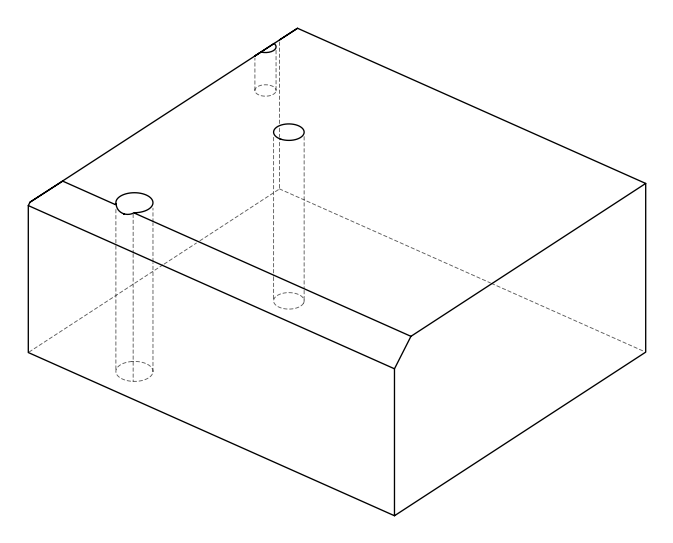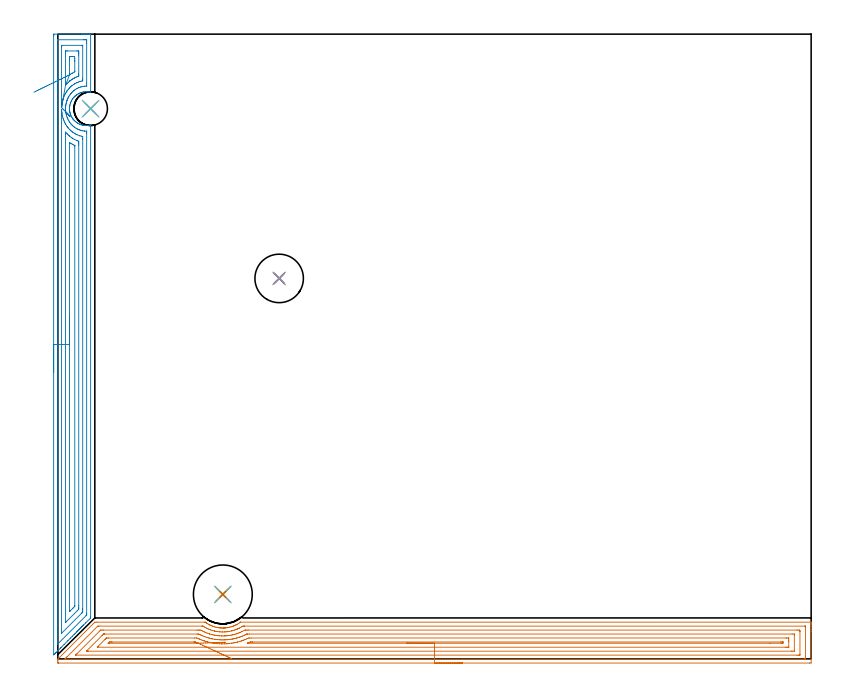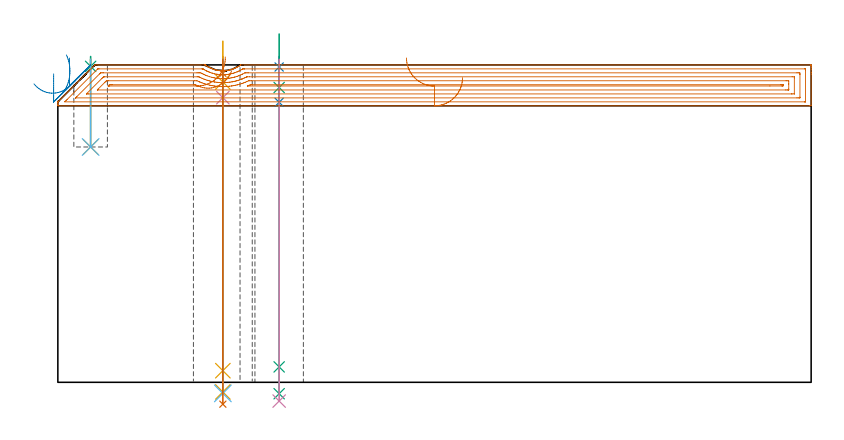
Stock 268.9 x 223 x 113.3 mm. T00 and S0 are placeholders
(PLAN: 14 operations, 10 tool changes, 24.9 min)
(1 SPOT_DRILL | STEP1HOLE | NXT0321_9005460120000 | 0.05 min | 183 mm3)
(2 SPOT_DRILL_1 | STEP1HOLE_1 | NXT0321_9005460120000 | 0.03 min | 4 mm3)
(3 SPOT_DRILL_2 | STEP1POCKET | NXT0321_9005460120000 | 0.03 min | 1 mm3)
(4 DRILL_BLIND_HOLE_INTO_CENTER | STEP1HOLE | NXT0301_049 | 0.06 min | 412 mm3)
(5 GUN_DRILL_THROUGH_HOLE | STEP1HOLE | UGT0307_005 | 0.59 min | 5589 mm3)
(6 DRILL_TO_ENLARGE_THROUGH_HOLE | STEP1HOLE | NXT0301_102 | 0.48 min | 10011 mm3)
(7 DRILL_TO_ENLARGE_THROUGH_HOLE_1 | STEP1HOLE | UGT0301_051 | 0.49 min | 23023 mm3)
(8 DRILL_BLIND_HOLE_INTO_CENTER_1 | STEP1HOLE_1 | UGT0301_205 | 0.06 min | 713 mm3)
(9 GUN_DRILL_THROUGH_HOLE_1 | STEP1HOLE_1 | UGT0307_008 | 0.63 min | 10029 mm3)
(10 DRILL_TO_ENLARGE_THROUGH_HOLE_2 | STEP1HOLE_1 | UGT0301_244 | 0.49 min | 15863 mm3)
(11 DRILL_BLIND_HOLE_INTO_CENTER_2 | STEP1POCKET | NXT0301_049 | 0.13 min | 1346 mm3)
(12 DRILL_TO_ENLARGE_BLIND_HOLE | STEP1POCKET | UGT0301_373 | 0.13 min | 1959 mm3)
(13 AREA_MILL | FG_CHAMFER_SURFACE | UGT0205_001 | 12.84 min | 28645 mm3)
(14 AREA_MILL_1 | FG_CHAMFER_SURFACE_1 | UGT0205_001 | 8.94 min | 18300 mm3)
(TOOL NXT0321_9005460120000 | NC Spot Drill, 142deg, 12mm, Carbide, Uncoated | D12 PA142 FL30 Z2)
(TOOL NXT0301_049 | Carbide Drill 7.8mm [860.1-0780-039A1-MM 2214] | D7.8 PA140 FL53 Z2)
(TOOL UGT0307_005 | Gun Drill 8.3 mm | D8.3 PA130 FL24 Z1)
(TOOL NXT0301_102 | Carbide Drill 13.5mm [860.1-1350-108A1-MM 2214] | D13.5 PA140 FL123 Z2)
(TOOL UGT0301_051 | Twist Drill 21 mm | D21 PA118 FL145 Z2)
(TOOL UGT0301_205 | Twist Drill 8.9 mm | D8.9 PA118 FL78 Z2)
(TOOL UGT0307_008 | Gun Drill 11 mm | D11 PA130 FL24 Z1)
(TOOL UGT0301_244 | Twist Drill 17.3 mm | D17.3 PA118 FL130 Z2)
(TOOL UGT0301_373 | Twist Drill Flat Bottom 12 mm | D12 PA180 FL101 Z2)
(TOOL UGT0205_001 | Chamfer Mill 20 x 3 x 45 deg. | D20 FL50 Z2)
(OP 1 SPOT_DRILL)
G17 G21 G94 G90
T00 M6
G54
G17 G0 G90 X58.9 Y23. S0 M3
G43 Z123.3 H0
G94 G81 G98 Z110.3 F250. R116.3
G80
M5
M2
(OP 2 SPOT_DRILL_1)
G17 G21 G94 G90
T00 M6
G54
G17 G0 G90 X79. Y135.8 S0 M3
G43 Z123.3 H0
G94 G81 G98 Z112.555 F250. R116.3
G80
M5
M2
(OP 3 SPOT_DRILL_2)
G17 G21 G94 G90
T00 M6
G54
G17 G0 G90 X11.7 Y196.4 S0 M3
G43 Z123.3 H0
G94 G81 G98 Z112.779 F250. R116.3
G80
M5
M2
(OP 4 DRILL_BLIND_HOLE_INTO_CENTER)
G17 G21 G94 G90
T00 M6
G54
G17 G0 G90 X58.9 Y23. S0 M3
G43 Z123.3 H1
G94 G81 G98 Z101.6 F250. R115.3
G80
M5
M2
(OP 5 GUN_DRILL_THROUGH_HOLE)
G17 G21 G94 G90
T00 M6
G54
G17 G0 G90 X58.9 Y23. M8
G43 Z123.3 H0
Z121.754
S716 M3
G94 G1 Z107.215 F125. M26
G4 X.084
Z4.15 F250.
G4 X.084
Z-3.435 F125.
G4 X.084
M5
M9
G0 Z121.754
Z123.3
M2
(OP 6 DRILL_TO_ENLARGE_THROUGH_HOLE)
G17 G21 G94 G90
T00 M6
G54
G17 G0 G90 X58.9 Y23. S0 M3
G43 Z123.3 H1
G94 G73 G98 Z-3.957 F250. Q13.029 R115.3
G80
M5
M2
(OP 7 DRILL_TO_ENLARGE_THROUGH_HOLE_1)
G17 G21 G94 G90
T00 M6
G54
G17 G0 G90 X58.9 Y23. S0 M3
G43 Z123.3 H0
G94 G73 G98 Z-7.809 F250. Q20.185 R115.3
G80
M5
M2
(OP 8 DRILL_BLIND_HOLE_INTO_CENTER_1)
G17 G21 G94 G90
T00 M6
G54
G17 G0 G90 X79. Y135.8 S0 M3
G43 Z123.3 H0
G94 G81 G98 Z99.95 F250. R115.3
G80
M5
M2
(OP 9 GUN_DRILL_THROUGH_HOLE_1)
G17 G21 G94 G90
T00 M6
G54
G17 G0 G90 X79. Y135.8 M8
G43 Z124.329 H0
S716 M3
G94 G1 Z105.235 F125. M26
G4 X.084
Z5.5 F250.
G4 X.084
Z-4.065 F125.
G4 X.084
M5
M9
G0 Z124.329
M2
(OP 10 DRILL_TO_ENLARGE_THROUGH_HOLE_2)
G17 G21 G94 G90
T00 M6
G54
G17 G0 G90 X79. Y135.8 S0 M3
G43 Z123.3 H0
G94 G73 G98 Z-6.697 F250. Q17.142 R115.3
G80
M5
M2
(OP 11 DRILL_BLIND_HOLE_INTO_CENTER_2)
G17 G21 G94 G90
T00 M6
G54
G17 G0 G90 X11.7 Y196.4 S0 M3
G43 Z123.3 H1
G94 G81 G98 Z84. F250. R115.3
G80
M5
M2
(OP 12 DRILL_TO_ENLARGE_BLIND_HOLE)
G17 G21 G94 G90
T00 M6
G54
G17 G0 G90 X11.7 Y196.4 S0 M3
G43 Z123.3 H0
G94 G81 G98 Z84. F250. R115.3
G80
M5
M2
(OP 13 AREA_MILL)
G17 G21 G94 G90
T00 M6
G54
G17 G0 G90 X144.45 Y-1.5 S1061 M3
G43 Z123.3 H0
Z108.7
G94 G1 X144.412 Z107.828 F250.
X144.298 Z106.964
X144.109 Z106.112
X143.847 Z105.28
X143.513 Z104.474
X143.11 Z103.7
X142.642 Z102.964
X142.11 Z102.272
X141.521 Z101.629
X140.878 Z101.04
X140.186 Z100.508
X139.45 Z100.04
X138.676 Z99.637
X137.87 Z99.303
X137.038 Z99.041
X136.186 Z98.852
X135.322 Z98.738
X134.45 Z98.7
X0.157
X0.085 Y-1.497 Z98.703
X0.01 Y-1.492 Z98.705
X0. Y-1.157 Z99.042
Y-0.448 Z99.752
X0.001 Y-0.315 Z99.884
X0.01 Y-0.092 Z100.104
X0.099 Y-0.001 Z100.197
X0.157 Y0.058 Z100.256
X13.171 Y13.072 Z113.27
X13.204 Y13.094 Z113.291
X13.988 Y13.1 Z113.3
X52.357
X52.591 Y13.096 Z113.293
X52.61 Y13.092 Z113.29
X52.616 Y13.089 Z113.287
X52.971 Y12.841 Z113.04
X53.046 Y12.791 Z112.99
X53.305 Y12.619 Z112.818
X53.696 Y12.389 Z112.583
X53.994 Y12.221 Z112.419
X54.06 Y12.184 Z112.382
X54.197 Y12.117 Z112.315
X54.408 Y12.019 Z112.218
X54.588 Y11.937 Z112.133
X54.641 Y11.913 Z112.11
X55.089 Y11.723 Z111.923
X55.428 Y11.601 Z111.8
X55.533 Y11.563 Z111.762
X55.98 Y11.422 Z111.621
X56.438 Y11.296 Z111.495
X56.654 Y11.246 Z111.445
X56.819 Y11.213 Z111.412
X56.872 Y11.203 Z111.401
X57.317 Y11.128 Z111.326
X57.62 Y11.088 Z111.286
X57.764 Y11.069 Z111.267
X58.14 Y11.036 Z111.235
X58.209 Y11.03 Z111.229
X58.604 Y11.016 Z111.203
X58.655 Y11.014 Z111.202
X59.101 Y11.011 Z111.204
X59.141 Y11.012 Z111.206
X59.496 Y11.028 Z111.217
X59.547 Y11.03 Z111.221
X59.706 Y11.041 Z111.238
X59.993 Y11.065 Z111.262
X60.388 Y11.117 Z111.31
X60.439 Y11.123 Z111.317
X60.789 Y11.181 Z111.379
X60.886 Y11.197 Z111.396
X61.281 Y11.279 Z111.476
X61.331 Y11.289 Z111.487
X61.794 Y11.417 Z111.61
X62.222 Y11.549 Z111.744
X62.373 Y11.601 Z111.8
X62.423 Y11.619 Z111.819
X62.619 Y11.692 Z111.887
X62.67 Y11.71 Z111.906
X62.96 Y11.828 Z112.027
X63.114 Y11.892 Z112.09
X63.288 Y11.973 Z112.172
X63.511 Y12.079 Z112.275
X63.661 Y12.147 Z112.347
X63.738 Y12.183 Z112.383
X63.958 Y12.304 Z112.503
X64.006 Y12.33 Z112.529
X64.455 Y12.6 Z112.798
X64.897 Y12.886 Z113.083
X64.973 Y12.94 Z113.136
X65.1 Y13.03 Z113.227
X65.195 Y13.097 Z113.291
X65.202 Y13.098 Z113.292
X65.296 Y13.1 Z113.3
X268.743
X268.89 Y13.097 Z113.288
X268.893 Y13.046 Z113.238
X268.9 Y12.672 Z112.872
Y12.231 Z112.43
Y11.601 Z111.796
Y10.394 Z110.591
Y9.816 Z110.01
X268.899 Y-1.497 Z98.7
X268.297 Y-1.5
X134.45
Y-0.086 Z100.114
X2.472 Y-0.085 Z100.115
X2.551 Y-0.001 Z100.199
X2.915 Y0.365 Z100.565
X3.28 Y0.731 Z100.931
X14.07 Y11.519 Z111.719
X14.156 Y11.601 Z111.801
X14.237 Y11.675 Z111.875
X14.543 Y11.682 Z111.882
X14.712 Y11.685 Z111.885
X51.465
X51.55 Y11.684 Z111.884
X51.717 Y11.679 Z111.879
X51.795 Y11.672 Z111.872
X51.832 Y11.651 Z111.851
X51.918 Y11.601 Z111.801
X52.357 Y11.343 Z111.543
X52.947 Y11.012 Z111.212
X53.25 Y10.865 Z111.065
X53.313 Y10.836 Z111.036
X53.596 Y10.709 Z110.909
X53.982 Y10.548 Z110.748
X54.142 Y10.485 Z110.685
X54.498 Y10.353 Z110.553
X55.034 Y10.177 Z110.377
X55.191 Y10.13 Z110.33
X55.863 Y9.943 Z110.143
X55.927 Y9.927 Z110.127
X55.977 Y9.916 Z110.116
X56.473 Y9.816 Z110.016
X56.819 Y9.759 Z109.959
X56.886 Y9.749 Z109.949
X57.711 Y9.655 Z109.855
X57.888 Y9.639 Z109.839
X58.604 Y9.601 Z109.801
X58.82 Y9.6 Z109.8
X59.496 Y9.613 Z109.813
X59.691 Y9.622 Z109.822
X60.388 Y9.683 Z109.883
X60.508 Y9.697 Z109.897
X60.871 Y9.746 Z109.946
X61.281 Y9.809 Z110.009
X61.321 Y9.816 Z110.016
X62.088 Y9.986 Z110.186
X62.173 Y10.007 Z110.207
X62.718 Y10.164 Z110.364
X63.065 Y10.271 Z110.471
X63.387 Y10.387 Z110.587
X63.958 Y10.605 Z110.805
X64.031 Y10.635 Z110.835
X64.203 Y10.709 Z110.909
X64.643 Y10.916 Z111.116
X64.85 Y11.016 Z111.216
X65.23 Y11.221 Z111.421
X65.742 Y11.518 Z111.718
X65.794 Y11.549 Z111.749
X65.879 Y11.601 Z111.801
X66.003 Y11.674 Z111.874
X66.297 Y11.681 Z111.881
X66.466 Y11.685 Z111.885
X66.55 Y11.686 Z111.886
X66.634
X266.596 Y11.685 Z111.885
X266.765 Y11.682 Z111.882
X266.874 Y11.679 Z111.879
X266.891 Y11.669 Z111.869
X266.893 Y11.656 Z111.856
X266.896 Y11.601 Z111.801
X266.9 Y11.213 Z111.413
X266.899 Y-0.001 Z100.199
X266.897 Y-0.05 Z100.15
X266.893 Y-0.073 Z100.127
X266.891 Y-0.079 Z100.121
X266.849 Y-0.081 Z100.119
X266.681 Y-0.085 Z100.115
X266.596 Y-0.086 Z100.114
X266.512
X134.45
Y1.328 Z101.528
X6.412 Y1.329 Z101.529
X6.371 Y1.331 Z101.531
X6.355 Y1.334 Z101.534
X6.348 Y1.336 Z101.536
X6.353 Y1.347 Z101.547
X6.372 Y1.369 Z101.569
X6.783 Y1.784 Z101.984
X14.88 Y9.881 Z110.081
X15.159 Y10.156 Z110.356
X15.24 Y10.233 Z110.433
X15.272 Y10.261 Z110.461
X15.324 Y10.265 Z110.465
X15.773 Y10.269 Z110.469
X16.21 Y10.271 Z110.471
X49.681
X50.119
X50.573 Y10.268 Z110.468
X51.017 Y10.264 Z110.464
X51.465 Y10.032 Z110.232
X51.885 Y9.816 Z110.016
X52.357 Y9.596 Z109.796
X52.757 Y9.417 Z109.617
X53.25 Y9.22 Z109.42
X54.086 Y8.924 Z109.124
X54.142 Y8.905 Z109.105
X54.169 Y8.897 Z109.097
X55.034 Y8.658 Z108.858
X55.388 Y8.57 Z108.77
X55.927 Y8.462 Z108.662
X56.482 Y8.368 Z108.568
X56.819 Y8.326 Z108.526
X57.494 Y8.249 Z108.449
X57.711 Y8.231 Z108.431
X58.444 Y8.191 Z108.391
X58.604 Y8.187 Z108.387
X59.335 Y8.192 Z108.392
X59.496 Y8.197 Z108.397
X59.854 Y8.212 Z108.412
X60.182 Y8.238 Z108.438
X60.388 Y8.257 Z108.457
X60.988 Y8.324 Z108.524
X61.281 Y8.362 Z108.562
X61.761 Y8.443 Z108.643
X62.173 Y8.526 Z108.726
X62.501 Y8.596 Z108.796
X62.754 Y8.653 Z108.853
X63.065 Y8.735 Z108.935
X63.213 Y8.776 Z108.976
X63.721 Y8.924 Z109.124
X63.9 Y8.981 Z109.181
X63.958 Y9.001 Z109.201
X64.549 Y9.225 Z109.425
X64.85 Y9.343 Z109.543
X65.185 Y9.481 Z109.681
X65.742 Y9.731 Z109.931
X65.801 Y9.758 Z109.958
X65.92 Y9.816 Z110.016
X66.749 Y10.258 Z110.458
X66.854 Y10.264 Z110.464
X67.075 Y10.268 Z110.468
X67.527 Y10.271 Z110.471
X67.964
X263.835
X264.274 Y10.27 Z110.47
X264.727 Y10.267 Z110.467
X264.87 Y10.265 Z110.465
X264.89 Y9.989 Z110.189
X264.896 Y9.816 Z110.016
X264.899 Y9.644 Z109.844
Y1.612 Z101.812
X264.893 Y1.438 Z101.638
X264.888 Y1.335 Z101.535
X264.841 Y1.333 Z101.533
X264.727 Y1.331 Z101.531
X264.29 Y1.329 Z101.529
X263.835
X134.45 Y1.328 Z101.528
Y2.743 Z102.943
X10.983
X10.419 Y2.744 Z102.944
X10.35 Y2.746 Z102.946
X10.212 Y2.753 Z102.953
X10.224 Y2.768 Z102.968
X10.273 Y2.822 Z103.022
X10.325 Y2.876 Z103.076
X10.419 Y2.97 Z103.17
X15.773 Y8.324 Z108.524
X16.074 Y8.622 Z108.822
X16.276 Y8.818 Z109.018
X16.31 Y8.849 Z109.049
X16.356 Y8.852 Z109.052
X16.459 Y8.855 Z109.055
X16.665 Y8.857 Z109.057
X16.732
X49.748 Y8.856 Z109.056
X50.159 Y8.85 Z109.05
X50.366 Y8.838 Z109.038
X50.573 Y8.737 Z108.937
X50.937 Y8.559 Z108.759
X51.465 Y8.323 Z108.523
X52.15 Y8.031 Z108.231
X52.357 Y7.95 Z108.15
X52.486 Y7.903 Z108.103
X53.25 Y7.646 Z107.846
X53.801 Y7.48 Z107.68
X54.142 Y7.387 Z107.587
X54.521 Y7.287 Z107.487
X55.002 Y7.171 Z107.371
X55.034 Y7.164 Z107.364
X55.161 Y7.139 Z107.339
X55.927 Y7.006 Z107.206
X56.084 Y6.981 Z107.181
X56.819 Y6.892 Z107.092
X57.096 Y6.862 Z107.062
X57.711 Y6.812 Z107.012
X58.056 Y6.794 Z106.994
X58.604 Y6.772 Z106.972
X58.967 Y6.775 Z106.975
X59.496 Y6.784 Z106.984
X59.839 Y6.795 Z106.995
X60.388 Y6.833 Z107.033
X60.669 Y6.858 Z107.058
X61.281 Y6.925 Z107.125
X61.471 Y6.949 Z107.149
X62.173 Y7.055 Z107.255
X62.245 Y7.067 Z107.267
X62.614 Y7.139 Z107.339
X62.986 Y7.218 Z107.418
X63.065 Y7.235 Z107.435
X63.421 Y7.32 Z107.52
X63.702 Y7.394 Z107.594
X63.958 Y7.466 Z107.666
X64.393 Y7.596 Z107.796
X64.85 Y7.74 Z107.94
X65.064 Y7.817 Z108.017
X65.647 Y8.031 Z108.231
X65.716 Y8.058 Z108.258
X65.742 Y8.069 Z108.269
X66.34 Y8.325 Z108.525
X66.634 Y8.458 Z108.658
X66.952 Y8.606 Z108.806
X67.338 Y8.792 Z108.992
X67.43 Y8.835 Z109.035
X67.478 Y8.85 Z109.05
X67.527 Y8.854 Z109.054
X67.595 Y8.856 Z109.056
X68.419 Y8.857 Z109.057
X262.117
X262.878 Y8.85 Z109.05
X262.89 Y8.848 Z109.048
X262.893 Y8.828 Z109.028
X262.897 Y8.778 Z108.978
X262.899 Y8.678 Z108.878
X262.9 Y8.476 Z108.676
X262.899 Y2.931 Z103.131
X262.897 Y2.825 Z103.025
X262.893 Y2.773 Z102.973
X262.89 Y2.752 Z102.952
X262.87 Y2.749 Z102.949
X262.05 Y2.743 Z102.943
X261.984
X134.45
Y4.157 Z104.357
X14.292
X14.211 Y4.158 Z104.358
X14.161 Y4.16 Z104.36
X14.087 Y4.163 Z104.363
X14.133 Y4.222 Z104.422
X14.177 Y4.272 Z104.472
X14.361 Y4.461 Z104.661
X16.851 Y6.953 Z107.153
X17.039 Y7.139 Z107.339
X17.302 Y7.394 Z107.594
X17.34 Y7.43 Z107.63
X17.406 Y7.436 Z107.636
X17.557 Y7.438 Z107.638
X18.146 Y7.442 Z107.642
X48.788
X49.38 Y7.439 Z107.639
X49.681 Y7.436 Z107.636
X50.357 Y7.139 Z107.339
X50.573 Y7.046 Z107.246
X50.732 Y6.979 Z107.179
X51.465 Y6.688 Z106.888
X52.161 Y6.442 Z106.642
X52.357 Y6.379 Z106.579
X52.782 Y6.246 Z106.446
X53.25 Y6.112 Z106.312
X53.435 Y6.061 Z106.261
X54.142 Y5.887 Z106.087
X54.6 Y5.788 Z105.988
X55.034 Y5.709 Z105.909
X55.684 Y5.596 Z105.796
X55.927 Y5.564 Z105.764
X56.703 Y5.47 Z105.67
X56.819 Y5.459 Z105.659
X57.675 Y5.39 Z105.59
X57.711 Y5.388 Z105.588
X58.483 Y5.354 Z105.554
X58.604 Y5.351 Z105.551
X59.496 Y5.363 Z105.563
X60.338 Y5.404 Z105.604
X60.388 Y5.407 Z105.607
X61.157 Y5.477 Z105.677
X61.281 Y5.491 Z105.691
X61.951 Y5.575 Z105.775
X62.173 Y5.609 Z105.809
X62.721 Y5.698 Z105.898
X63.065 Y5.765 Z105.965
X63.464 Y5.848 Z106.048
X63.958 Y5.956 Z106.156
X64.19 Y6.014 Z106.214
X64.85 Y6.192 Z106.392
X64.892 Y6.204 Z106.404
X65.034 Y6.246 Z106.446
X65.571 Y6.417 Z106.617
X65.742 Y6.474 Z106.674
X66.228 Y6.653 Z106.853
X66.634 Y6.807 Z107.007
X66.871 Y6.902 Z107.102
X67.444 Y7.139 Z107.339
X68.121 Y7.437 Z107.637
X68.419 Y7.439 Z107.639
X69.008 Y7.442 Z107.642
X259.962 Y7.443 Z107.643
X260.266 Y7.442 Z107.642
X260.858 Y7.438 Z107.638
X260.879 Y7.436 Z107.636
X260.892 Y7.405 Z107.605
X260.896 Y7.139 Z107.339
X260.9 Y6.505 Z106.705
Y6.246 Z106.446
Y4.461 Z104.661
X260.899 Y4.303 Z104.503
X260.897 Y4.223 Z104.423
X260.894 Y4.184 Z104.384
X260.891 Y4.169 Z104.369
X260.872 Y4.164 Z104.364
X260.567 Y4.159 Z104.359
X260.266 Y4.158 Z104.358
X259.678 Y4.157 Z104.357
X134.45
Y5.571 Z105.771
X67.855
X67.747 Y5.573 Z105.773
X67.651 Y5.575 Z105.775
X67.65 Y5.576 Z105.776
X67.653 Y5.58 Z105.78
X67.692 Y5.597 Z105.797
X68.661 Y6.004 Z106.204
X68.698 Y6.018 Z106.218
X68.745 Y6.022 Z106.222
X68.854 Y6.025 Z106.225
X69.311 Y6.028 Z106.228
X69.529 Y6.029 Z106.229
X258.023
X258.481 Y6.028 Z106.228
X258.702 Y6.026 Z106.226
X258.838 Y6.022 Z106.222
X258.89 Y6.014 Z106.214
X258.892 Y5.983 Z106.183
Y5.836 Z106.036
X258.869 Y5.578 Z105.778
X258.601 Y5.573 Z105.773
X258.481 Y5.572 Z105.772
X254.184 Y5.571 Z105.771
X134.45
X133.578 Z105.809
X132.714 Z105.923
X131.862 Z106.112
X131.03 Z106.374
X130.224 Z106.708
X129.45 Z107.111
X128.714 Z107.58
X128.022 Z108.111
X127.379 Z108.7
X126.79 Z109.343
X126.258 Z110.035
X125.79 Z110.771
X125.387 Z111.545
X125.053 Z112.351
X124.791 Z113.183
X124.602 Z114.035
X124.488 Z114.9
X124.45 Z115.771
G0 Z123.3
X59.763 Y5.924
Z116.131
G1 X59.756 Z115.258
X59.674 Y5.921 Z114.39
X59.516 Y5.915 Z113.532
X59.284 Y5.907 Z112.691
X58.979 Y5.896 Z111.873
X58.605 Y5.882 Z111.086
X58.163 Y5.866 Z110.333
X57.658 Y5.848 Z109.623
X57.092 Y5.828 Z108.959
X56.471 Y5.805 Z108.346
X55.799 Y5.781 Z107.791
X55.081 Y5.755 Z107.296
X54.323 Y5.728 Z106.866
X53.53 Y5.699 Z106.503
X52.708 Y5.67 Z106.211
X51.864 Y5.639 Z105.991
X51.005 Y5.608 Z105.846
X50.136 Y5.577 Z105.777
X50.063 Y5.574 Z105.774
X49.965 Y5.573 Z105.773
X49.681 Y5.571 Z105.771
X49.463
X18.45 Y5.572 Z105.772
X18.23 Y5.573 Z105.773
X17.997 Y5.578 Z105.778
X17.943 Y5.585 Z105.785
X17.979 Y5.626 Z105.826
X18.03 Y5.68 Z105.88
X18.076 Y5.727 Z105.927
X18.316 Y5.956 Z106.156
X18.393 Y6.022 Z106.222
X18.45 Y6.024 Z106.224
X18.668 Y6.027 Z106.227
X19.125 Y6.029 Z106.229
X19.342
X48.571
X48.788 Y6.028 Z106.228
X49.009 Y6.025 Z106.225
X49.071 Y6.022 Z106.222
X49.194 Y5.976 Z106.176
X49.681 Y5.775 Z105.975
X49.826 Y5.714 Z105.914
X50.061 Y5.612 Z105.812
X50.136 Y5.577 Z105.777
X50.878 Y5.234 Z105.475
X51.642 Y4.881 Z105.245
X52.422 Y4.52 Z105.09
X53.21 Y4.156 Z105.01
X54.002 Y3.79 Z105.006
X54.791 Y3.425 Z105.078
X55.572 Y3.064 Z105.225
X56.337 Y2.71 Z105.447
X57.083 Y2.366 Z105.742
X57.802 Y2.033 Z106.107
X58.49 Y1.715 Z106.54
X59.14 Y1.415 Z107.037
X59.749 Y1.133 Z107.595
X60.312 Y0.873 Z108.209
X60.824 Y0.637 Z108.874
X61.281 Y0.425 Z109.587
X61.68 Y0.241 Z110.34
X62.018 Y0.085 Z111.129
G0 Z123.3
M5
M2
(OP 14 AREA_MILL_1)
G17 G21 G94 G90
T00 M6
G54
G17 G0 G90 X-1.5 Y102.2 S1061 M3
G43 Z123.3 H0
Z110.1
G94 G1 Y102.238 Z109.228 F250.
Y102.352 Z108.364
Y102.541 Z107.512
Y102.803 Z106.68
Y103.137 Z105.874
Y103.54 Z105.1
Y104.008 Z104.364
Y104.54 Z103.672
Y105.129 Z103.029
Y105.772 Z102.44
Y106.464 Z101.908
Y107.2 Z101.44
Y107.974 Z101.037
Y108.78 Z100.703
Y109.612 Z100.441
Y110.463 Z100.252
Y111.328 Z100.138
Y112.2 Z100.1
Y222.397
X-1.495 Y222.851 Z100.103
X-1.492 Y222.99 Z100.106
X-1.348 Y223. Z100.249
X8.622 Z110.216
X9.192 Z110.789
X9.502 Z111.098
X10.073 Z111.669
X10.383 Z111.977
X11.002 Z112.601
X11.263 Z112.862
X11.394 Y222.999 Z112.993
X11.694 Y222.99 Z113.293
X11.7 Y222.843 Z113.3
Y202.321
X11.695 Y202.273 Z113.293
X11.621 Y202.28 Z113.22
X11.431 Y202.32 Z113.031
X10.978 Y202.39 Z112.578
X10.541 Y202.43 Z112.141
X10.103 Y202.44 Z111.703
X9.664 Y202.417 Z111.264
X9.227 Y202.361 Z110.827
X9.025 Y202.321 Z110.625
X8.788 Y202.272 Z110.386
X8.622 Y202.226 Z110.218
X8.493 Y202.19 Z110.088
X8.352 Y202.151 Z109.95
X8.115 Y202.064 Z109.715
X7.912 Y201.989 Z109.511
X7.741 Y201.915 Z109.34
X7.48 Y201.801 Z109.079
X7.301 Y201.697 Z108.9
X7.031 Y201.54 Z108.631
X6.853 Y201.421 Z108.453
X6.601 Y201.25 Z108.199
X6.421 Y201.105 Z108.016
X6.265 Y200.982 Z107.863
X6.173 Y200.91 Z107.772
X6.086 Y200.827 Z107.685
X5.944 Y200.693 Z107.544
X5.794 Y200.536 Z107.394
X5.725 Y200.463 Z107.323
X5.36 Y200.018 Z106.959
X5.092 Y199.623 Z106.692
X4.85 Y199.216 Z106.447
X4.841 Y199.198 Z106.438
X4.804 Y199.127 Z106.402
X4.61 Y198.684 Z106.209
X4.446 Y198.235 Z106.043
X4.322 Y197.791 Z105.921
X4.249 Y197.413 Z105.845
X4.235 Y197.344 Z105.832
X4.177 Y196.899 Z105.775
X4.161 Y196.676 Z105.758
Y196.659 Z105.757
X4.154 Y196.452 Z105.75
X4.157 Y196.312 Z105.751
X4.158 Y196.228 Z105.754
X4.17 Y196.005 Z105.767
X4.219 Y195.56 Z105.817
X4.29 Y195.182 Z105.882
X4.302 Y195.113 Z105.895
X4.414 Y194.669 Z106.01
X4.546 Y194.29 Z106.141
X4.569 Y194.22 Z106.166
X4.755 Y193.777 Z106.351
X4.807 Y193.674 Z106.403
X4.85 Y193.585 Z106.447
X5.058 Y193.231 Z106.655
X5.281 Y192.886 Z106.88
X5.393 Y192.741 Z106.989
X5.459 Y192.654 Z107.057
X5.497 Y192.605 Z107.095
X5.659 Y192.414 Z107.258
X5.724 Y192.337 Z107.324
X6.06 Y191.994 Z107.659
X6.326 Y191.763 Z107.923
X6.567 Y191.573 Z108.163
X6.602 Y191.546 Z108.198
X6.938 Y191.316 Z108.536
X7.179 Y191.167 Z108.777
X7.283 Y191.103 Z108.882
X7.379 Y191.05 Z108.977
X7.476 Y191.002 Z109.075
X7.741 Y190.886 Z109.34
X7.91 Y190.812 Z109.509
X8.352 Y190.649 Z109.95
X8.622 Y190.574 Z110.219
X8.788 Y190.528 Z110.386
X9.228 Y190.439 Z110.826
X9.665 Y190.383 Z111.263
X10.103 Y190.36 Z111.702
X10.541 Y190.37 Z112.14
X10.979 Y190.409 Z112.577
X11.384 Y190.472 Z112.981
X11.544 Y190.505 Z113.142
X11.694 Y190.535 Z113.292
X11.7 Y190.275 Z113.3
Y14.941
X11.694 Y14.598 Z113.291
X11.595 Y14.495 Z113.192
X9.942 Y12.84 Z111.539
X9.201 Y12.1 Z110.798
X9.062 Y11.96 Z110.658
X8.919 Y11.818 Z110.517
X8.766 Y11.665 Z110.364
X8.622 Y11.519 Z110.217
X8.473 Y11.372 Z110.071
X8.332 Y11.231 Z109.93
X8.181 Y11.079 Z109.777
X8.027 Y10.926 Z109.625
X7.897 Y10.796 Z109.495
X7.741 Y10.639 Z109.336
X7.581 Y10.48 Z109.179
X7.463 Y10.362 Z109.061
X7.301 Y10.198 Z108.896
X7.135 Y10.034 Z108.733
X6.861 Y9.76 Z108.459
X6.689 Y9.587 Z108.286
X6.139 Y9.038 Z107.738
X5.797 Y8.695 Z107.393
X5.209 Y8.109 Z106.809
X4.513 Y7.413 Z106.112
X3.565 Y6.464 Z105.164
X2.227 Y5.126 Z103.826
X1.19 Y4.089 Z102.789
X0.991 Y3.89 Z102.589
X0.889 Y3.788 Z102.487
X0.332 Y3.232 Z101.931
X0.111 Y3.009 Z101.708
X-0.003 Y2.895 Z101.594
X-0.525 Y2.374 Z101.074
X-0.769 Y2.129 Z100.827
X-0.895 Y2.003 Z100.702
X-1.063 Y1.837 Z100.536
X-1.178 Y1.722 Z100.421
X-1.345 Y1.557 Z100.254
X-1.493 Y1.419 Z100.106
X-1.5 Y1.56 Z100.1
Y112.2
X-0.086 Z101.514
X-0.085 Y220.91 Z101.515
X-0.084 Y220.96 Z101.516
X-0.082 Y220.983 Z101.518
X-0.08 Y220.988 Z101.52
X-0.066 Y220.99 Z101.534
X0.317 Y220.999 Z101.917
X9.12 Y221. Z110.72
X9.502 Y220.999 Z111.102
X10.004 Y220.996 Z111.604
X10.196 Y220.99 Z111.796
X10.279 Y220.968 Z111.879
X10.284 Y220.712 Z111.884
X10.285 Y220.612 Z111.885
X10.286 Y219.818 Z111.886
Y205.444
X10.284 Y204.651 Z111.884
X10.282 Y204.551 Z111.882
X10.279 Y204.462 Z111.879
X9.638 Y204.414 Z111.238
X9.502 Y204.396 Z111.102
X8.87 Y204.299 Z110.47
X8.622 Y204.249 Z110.222
X8.161 Y204.126 Z109.761
X7.741 Y203.983 Z109.341
X7.508 Y203.896 Z109.108
X6.959 Y203.659 Z108.559
X6.896 Y203.623 Z108.496
X6.861 Y203.603 Z108.461
X6.349 Y203.285 Z107.949
X5.98 Y203.037 Z107.58
X5.827 Y202.922 Z107.427
X5.629 Y202.767 Z107.229
X5.342 Y202.517 Z106.942
X5.1 Y202.285 Z106.7
X4.901 Y202.077 Z106.501
X4.725 Y201.874 Z106.325
X4.497 Y201.594 Z106.097
X4.22 Y201.217 Z105.82
X4.124 Y201.079 Z105.724
X4.06 Y200.982 Z105.66
X3.802 Y200.559 Z105.402
X3.631 Y200.229 Z105.231
X3.564 Y200.09 Z105.164
X3.522 Y199.997 Z105.122
X3.494 Y199.933 Z105.094
X3.339 Y199.554 Z104.939
X3.244 Y199.294 Z104.844
X3.212 Y199.198 Z104.812
X3.037 Y198.611 Z104.637
X2.962 Y198.305 Z104.562
X2.878 Y197.88 Z104.478
X2.812 Y197.413 Z104.412
X2.77 Y197.103 Z104.37
X2.769 Y197.098 Z104.369
X2.74 Y196.521 Z104.34
X2.739 Y196.494 Z104.339
X2.74 Y196.439 Z104.34
X2.748 Y196.227 Z104.348
X2.786 Y195.628 Z104.386
X2.828 Y195.254 Z104.428
X2.914 Y194.736 Z104.514
X2.963 Y194.487 Z104.563
X3.049 Y194.138 Z104.649
X3.131 Y193.844 Z104.731
X3.339 Y193.243 Z104.939
X3.441 Y192.986 Z105.041
X3.456 Y192.952 Z105.056
X3.548 Y192.74 Z105.148
X3.779 Y192.291 Z105.379
X3.915 Y192.059 Z105.515
X4.22 Y191.577 Z105.82
X4.522 Y191.167 Z106.122
X4.786 Y190.852 Z106.386
X5.1 Y190.519 Z106.7
X5.349 Y190.275 Z106.949
X5.69 Y189.985 Z107.29
X5.98 Y189.759 Z107.58
X6.546 Y189.382 Z108.146
X6.861 Y189.199 Z108.461
X7.209 Y189.029 Z108.809
X7.741 Y188.817 Z109.341
X8.087 Y188.695 Z109.687
X8.556 Y188.556 Z110.156
X8.622 Y188.542 Z110.222
X8.874 Y188.49 Z110.474
X9.502 Y188.402 Z111.102
X9.601 Y188.39 Z111.201
X10.259 Y188.356 Z111.859
X10.276 Y188.354 Z111.876
X10.279 Y188.344 Z111.879
X10.282 Y188.303 Z111.882
X10.285 Y188.217 Z111.885
X10.286 Y188.043 Z111.886
Y187.696
X10.285 Y16.28 Z111.885
X10.283 Y15.883 Z111.883
X10.28 Y15.685 Z111.88
X10.278 Y15.64 Z111.878
X10.256 Y15.613 Z111.856
X10.209 Y15.563 Z111.809
X10.037 Y15.387 Z111.637
X0.019 Y5.368 Z101.619
X-0.061 Y5.291 Z101.539
X-0.077 Y5.277 Z101.523
X-0.08 Z101.52
X-0.082 Y5.28 Z101.518
X-0.084 Y5.318 Z101.516
X-0.085 Y5.474 Z101.515
X-0.086 Y5.572 Z101.514
Y112.2
X1.328 Z102.928
Y195.65
X1.331 Y195.879 Z102.931
X1.333 Y195.897 Z102.933
X1.335 Y195.898 Z102.935
X1.339 Y195.889 Z102.939
X1.343 Y195.866 Z102.943
X1.365 Y195.628 Z102.965
X1.418 Y195.05 Z103.018
X1.436 Y194.881 Z103.036
X1.458 Y194.736 Z103.058
X1.578 Y194.031 Z103.178
X1.619 Y193.844 Z103.219
X1.631 Y193.79 Z103.231
X1.866 Y192.952 Z103.466
X2.021 Y192.503 Z103.621
X2.193 Y192.059 Z103.793
X2.459 Y191.466 Z104.059
X2.609 Y191.167 Z104.209
X2.794 Y190.827 Z104.394
X3.146 Y190.275 Z104.746
X3.339 Y190. Z104.939
X3.601 Y189.651 Z105.201
X3.825 Y189.382 Z105.425
X4.22 Y188.953 Z105.82
X4.45 Y188.723 Z106.05
X4.703 Y188.49 Z106.303
X5.1 Y188.161 Z106.7
X5.416 Y187.924 Z107.016
X5.896 Y187.598 Z107.496
X5.98 Y187.545 Z107.58
X6.112 Y187.465 Z107.712
X6.437 Y187.291 Z108.037
X6.622 Y187.204 Z108.222
X6.861 Y187.095 Z108.461
X7.68 Y186.768 Z109.28
X7.741 Y186.748 Z109.341
X7.876 Y186.706 Z109.476
X8.622 Y186.531 Z110.222
X8.845 Y186.48 Z110.445
X8.865 Y186.465 Z110.465
X8.867 Y186.457 Z110.467
X8.871 Y185.813 Z110.471
Y185.56
Y17.811
X8.87 Y17.172 Z110.47
X8.868 Y16.923 Z110.468
X8.863 Y16.674 Z110.463
X8.622 Y16.423 Z110.222
X8.551 Y16.351 Z110.151
X1.342 Y9.141 Z102.942
X1.336 Y9.139 Z102.936
X1.333 Z102.933
X1.331 Y9.141 Z102.931
X1.33 Y9.151 Z102.93
X1.329 Y9.394 Z102.929
X1.328 Y10.034 Z102.928
Y112.2
X2.743 Z104.343
Y187.31
X2.744 Y187.598 Z104.344
X2.747 Y187.962 Z104.347
X2.749 Y188.01 Z104.349
X2.751 Y188.022 Z104.351
X3.139 Y187.598 Z104.739
X3.339 Y187.388 Z104.939
X3.675 Y187.05 Z105.275
X4.055 Y186.706 Z105.655
X4.22 Y186.572 Z105.82
X4.808 Y186.109 Z106.408
X5.1 Y185.916 Z106.7
X5.26 Y185.813 Z106.86
X5.98 Y185.398 Z107.58
X6.714 Y185.07 Z108.314
X6.861 Y185.011 Z108.461
X7.09 Y184.921 Z108.69
X7.45 Y184.762 Z109.05
X7.453 Y184.619 Z109.053
X7.456 Y184.318 Z109.056
X7.457 Y184.029 Z109.057
Y183.424
Y18.956
X7.456 Y18.353 Z109.056
X7.454 Y18.064 Z109.054
X7.45 Y17.763 Z109.05
X7.439 Y17.7 Z109.039
X7.401 Y17.657 Z109.001
X7.333 Y17.586 Z108.933
X6.923 Y17.172 Z108.523
X2.903 Y13.152 Z104.503
X2.843 Y13.094 Z104.443
X2.759 Y13.017 Z104.359
X2.75 Y13.011 Z104.35
X2.748 Y13.024 Z104.348
X2.745 Y13.068 Z104.345
X2.743 Y13.118 Z104.343
Y112.2
X4.157 Z105.757
Y184.092
X4.159 Y184.156 Z105.759
X4.164 Y184.282 Z105.764
X4.169 Y184.314 Z105.769
X4.183 Y184.307 Z105.783
X4.22 Y184.286 Z105.82
X4.623 Y184.029 Z106.223
X5.1 Y183.749 Z106.7
X5.7 Y183.421 Z107.3
X5.98 Y183.292 Z107.58
X6.024 Y183.269 Z107.624
X6.034 Y183.262 Z107.634
X6.037 Y183.241 Z107.637
X6.041 Y183.2 Z107.641
X6.043 Y183.136 Z107.643
Y183.073
X6.042 Y18.956 Z107.642
X6.041 Y18.895 Z107.641
X6.037 Y18.83 Z107.637
X6.029 Y18.739 Z107.629
X5.98 Y18.687 Z107.58
X5.674 Y18.375 Z107.274
X5.366 Y18.064 Z106.966
X4.474 Y17.172 Z106.074
X4.346 Y17.044 Z105.946
X4.22 Y16.921 Z105.82
X4.176 Y16.882 Z105.776
X4.168 Y16.875 Z105.768
X4.164 Y16.898 Z105.764
X4.16 Y16.981 Z105.76
X4.157 Y17.108 Z105.757
Y17.172
Y112.2
Y113.072 Z105.795
Y113.936 Z105.909
Y114.788 Z106.098
Y115.62 Z106.36
Y116.426 Z106.694
Y117.2 Z107.097
Y117.936 Z107.565
Y118.628 Z108.096
Y119.271 Z108.686
Y119.86 Z109.329
Y120.391 Z110.021
Y120.86 Z110.757
Y121.263 Z111.531
Y121.597 Z112.337
Y121.859 Z113.169
Y122.048 Z114.02
Y122.162 Z114.885
Y122.2 Z115.757
G0 Z123.3
X3.041 Y195.039
Z116.861
G1 X3.371 Y194.704 Z116.126
X3.654 Y194.417 Z115.352
X3.89 Y194.178 Z114.547
X4.075 Y193.991 Z113.715
X4.208 Y193.855 Z112.864
X4.289 Y193.773 Z111.999
X4.317 Y193.745 Z111.128
X4.291 Y193.772 Z110.256
X4.212 Y193.852 Z109.391
X4.08 Y193.985 Z108.539
X3.897 Y194.171 Z107.707
X3.663 Y194.408 Z106.9
X3.381 Y194.694 Z106.126
X3.052 Y195.027 Z105.389
X2.68 Y195.404 Z104.696
X2.267 Y195.823 Z104.052
X1.816 Y196.28 Z103.462
X1.33 Y196.772 Z102.93
X1.329 Y196.773 Z102.929
X1.328 Y197.413 Z102.928
Y218.189
X1.329 Y218.828 Z102.929
X1.331 Y218.954 Z102.931
X1.334 Y218.983 Z102.934
X1.336 Y218.99 Z102.936
X1.352 Y218.994 Z102.952
X1.41 Y218.999 Z103.01
X8.622 Z110.222
X8.792 Y218.997 Z110.392
X8.84 Y218.994 Z110.44
X8.864 Y218.99 Z110.464
X8.866 Y218.978 Z110.466
X8.869 Y218.912 Z110.469
X8.871 Y218.828 Z110.471
Y207.228
X8.87 Y206.977 Z110.47
X8.864 Y206.336 Z110.464
X8.622 Y206.275 Z110.222
X7.965 Y206.109 Z109.565
X7.741 Y206.041 Z109.341
X7.303 Y205.888 Z108.903
X6.861 Y205.704 Z108.461
X6.682 Y205.624 Z108.282
X6.313 Y205.444 Z107.913
X6.103 Y205.319 Z107.703
X5.98 Y205.242 Z107.58
X5.565 Y204.972 Z107.165
X5.1 Y204.637 Z106.7
X4.987 Y204.551 Z106.587
X4.571 Y204.195 Z106.171
X4.22 Y203.856 Z105.82
X4.122 Y203.757 Z105.722
X4.032 Y203.659 Z105.632
X3.712 Y203.278 Z105.312
X3.339 Y202.804 Z104.939
X3.323 Y202.783 Z104.923
X3.312 Y202.767 Z104.912
X2.969 Y202.249 Z104.569
X2.743 Y201.874 Z104.343
X2.64 Y201.691 Z104.24
X2.459 Y201.348 Z104.059
X2.344 Y201.099 Z103.944
X2.293 Y200.982 Z103.893
X2.085 Y200.468 Z103.685
X1.947 Y200.09 Z103.547
X1.859 Y199.806 Z103.459
X1.682 Y199.198 Z103.282
X1.66 Y199.114 Z103.26
X1.578 Y198.764 Z103.178
X1.505 Y198.379 Z103.105
X1.493 Y198.305 Z103.093
X1.425 Y197.813 Z103.025
X1.398 Y197.595 Z102.998
X1.38 Y197.413 Z102.98
X1.33 Y196.772 Z102.93
X2.75 Y204.781 Z104.35
X2.747 Y204.937 Z104.347
X2.744 Y205.155 Z104.344
X2.743 Y205.444 Z104.343
Y206.048
Y216.151
X2.745 Y216.753 Z104.345
X2.748 Y216.956 Z104.348
X2.749 Y216.984 Z104.349
X2.765 Y216.99 Z104.365
X2.816 Y216.994 Z104.416
X2.92 Y216.998 Z104.52
X3.339 Y217. Z104.939
X6.904 Y216.999 Z108.504
X7.285 Y216.99 Z108.885
X7.45 Y216.973 Z109.05
X7.452 Y216.879 Z109.052
X7.456 Y216.44 Z109.056
X7.457 Y216.151 Z109.057
Y215.546
Y209.013
X7.456 Y208.409 Z109.056
X7.453 Y208.12 Z109.053
X7.45 Y208.047 Z109.05
X7.445 Y208.016 Z109.045
X7.096 Y207.882 Z108.696
X6.861 Y207.789 Z108.461
X6.469 Y207.626 Z108.069
X5.98 Y207.396 Z107.58
X5.869 Y207.341 Z107.469
X5.664 Y207.228 Z107.264
X5.315 Y207.01 Z106.915
X5.1 Y206.87 Z106.7
X4.785 Y206.655 Z106.385
X4.343 Y206.336 Z105.943
X4.274 Y206.281 Z105.874
X4.22 Y206.235 Z105.82
X3.796 Y205.868 Z105.396
X3.339 Y205.43 Z104.939
X2.926 Y204.97 Z104.526
X2.75 Y204.781 Z104.35
X4.17 Y208.475 Z105.77
X4.164 Y208.568 Z105.764
X4.159 Y208.822 Z105.759
X4.157 Y208.949 Z105.757
Y213.538
X4.161 Y214.366 Z105.761
X4.163 Y214.423 Z105.763
X4.22 Y214.99 Z105.82
X4.479 Y214.996 Z106.079
X5.1 Y214.999 Z106.7
X5.357 Y214.998 Z106.957
X5.98 Y214.99 Z107.58
X6.036 Y214.366 Z107.636
X6.04 Y214.306 Z107.64
X6.043 Y213.474 Z107.643
Y213.411
X6.042 Y209.778 Z107.642
X6.039 Y209.651 Z107.639
X6.036 Y209.57 Z107.636
X6.022 Y209.544 Z107.622
X5.1 Y209.058 Z106.7
X5.017 Y209.013 Z106.617
X4.528 Y208.7 Z106.128
X4.22 Y208.503 Z105.82
X4.183 Y208.482 Z105.783
X4.17 Y208.475 Z105.77
X3.564 Y208.179 Z105.215
X2.918 Y207.863 Z104.722
X2.235 Y207.53 Z104.293
X1.522 Y207.181 Z103.932
X0.782 Y206.82 Z103.642
X0.023 Y206.449 Z103.424
X-0.75 Y206.071 Z103.281
X-1.531 Y205.69 Z103.214
X-2.315 Y205.307 Z103.222
X-3.095 Y204.926 Z103.307
X-3.866 Y204.549 Z103.467
X-4.621 Y204.18 Z103.701
X-5.355 Y203.822 Z104.007
X-6.062 Y203.476 Z104.384
X-6.737 Y203.146 Z104.827
X-7.375 Y202.835 Z105.334
X-7.97 Y202.544 Z105.902
X-8.519 Y202.276 Z106.525
G0 Z123.3
M5
M2
